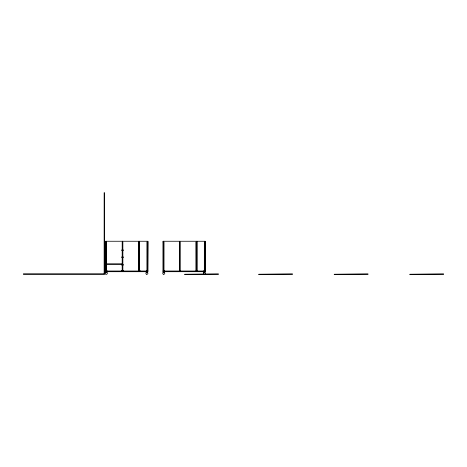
<?xml version="1.0" encoding="UTF-8"?>
<svg xmlns="http://www.w3.org/2000/svg" width="467" height="467" viewBox="0 0 467 467"><rect width="100%" height="100%" fill="white"/><g stroke="black" fill="none" stroke-linecap="round" stroke-linejoin="round"><path stroke-width="0.7" d="M147.607 241.258L105.63 241.258L105.63 272.284L106.978 272.284L106.978 271.701M205.031 241.258L163.047 241.258L163.047 272.284L164.402 272.284L164.402 271.701M105.63 241.935L106.505 241.935L106.523 271.023M163.047 241.935L163.929 241.935L163.94 271.023M205.124 241.906L204.342 241.935L204.336 271.023M122.179 249.921L121.799 249.921L121.799 250.598L122.179 250.598M122.862 249.903L123.235 249.903L123.235 250.575L122.862 250.575M122.185 256.932L121.805 256.932L121.805 257.609L122.185 257.609M122.862 256.914L123.241 256.914L123.241 257.591L122.862 257.591M106.534 263.802L122.185 263.802M106.534 264.48L122.185 264.48M122.868 264.485L123.247 264.485L123.247 265.163L122.868 265.163M122.179 265.174L121.799 265.174L121.799 264.497M106.523 270.346L106.902 270.346L106.902 271.023M122.185 270.346L121.805 270.346L121.805 271.023M139.627 270.335L140.007 270.335L140.007 271.006M146.912 270.346L146.533 270.346L146.533 271.023M163.94 270.346L164.32 270.346L164.32 271.023M204.336 270.346L203.956 270.346L203.956 271.023M105.63 271.023L147.911 271.023M163.047 271.023L205.328 271.023M105.63 271.701L147.911 271.701L147.911 241.258L147.706 271.023M163.047 271.701L205.328 271.701L205.328 241.258L205.124 271.023M104.526 273.878L23.35 273.878L23.35 274.257L104.526 274.257L104.526 192.702L104.147 192.702L104.147 273.878M205.013 241.935L205.013 270.977M205.013 271.701L205.013 272.284L203.665 272.284L203.665 271.701M204.744 241.906L204.744 242.583M204.744 249.209L204.744 249.88M204.744 256.506L204.744 257.183M204.744 263.802L204.744 264.48M196.986 270.977L196.986 241.935L196.023 241.935L196.023 271.023M196.911 241.258L196.911 271.023M196.309 241.906L196.368 270.977M196.222 241.935L196.222 271.023M180.28 270.977L180.28 241.935L179.404 241.935L179.404 271.023M179.602 241.935L179.602 271.023M163.748 241.906L163.724 270.977M163.252 241.258L163.252 271.023M147.595 270.977L147.595 241.935L146.918 241.935L146.912 271.023M147.595 271.701L147.595 272.284L146.241 272.284L146.241 271.701M147.327 249.209L147.327 249.88M147.327 256.506L147.327 257.183M147.327 263.802L147.327 264.48M139.627 271.006L139.627 241.935L138.752 241.935L138.752 271.023M139.493 241.258L139.569 270.977M138.956 241.935L138.956 271.023M138.892 241.935L138.892 270.977M123.405 271.023L123.405 270.346L123.025 270.346L123.025 271.023M122.862 270.977L122.862 241.935L122.185 241.935L122.185 271.023M122.582 241.258L122.582 263.762M122.582 265.215L122.582 270.3M122.541 241.258L122.541 263.762M122.541 265.215L122.541 270.3M106.33 249.209L106.33 249.88M106.33 256.506L106.33 257.183M106.307 241.935L106.307 270.977M105.828 241.258L105.828 271.023M218.474 274.094L184.652 274.298L218.474 274.094M292.535 274.094L258.712 274.298L292.535 274.094M368.043 274.094L334.22 274.298L368.043 274.094M443.65 274.094L409.828 274.298L443.65 274.094M105.834 274.164A1.016 1.016 0 0 0 107.357 273.283A1.016 1.016 0 0 0 105.834 272.407A1.016 1.016 0 0 0 105.834 274.164M146.375 274.164A1.016 1.016 0 0 0 147.899 273.283A1.016 1.016 0 0 0 146.375 272.407A1.016 1.016 0 0 0 146.375 274.164M203.793 274.164A1.016 1.016 0 0 0 205.317 273.283A1.016 1.016 0 0 0 203.793 272.407A1.016 1.016 0 0 0 203.793 274.164M163.252 274.164A1.016 1.016 0 0 0 164.775 273.283A1.016 1.016 0 0 0 163.252 272.407A1.016 1.016 0 0 0 163.252 274.164"/></g></svg>
